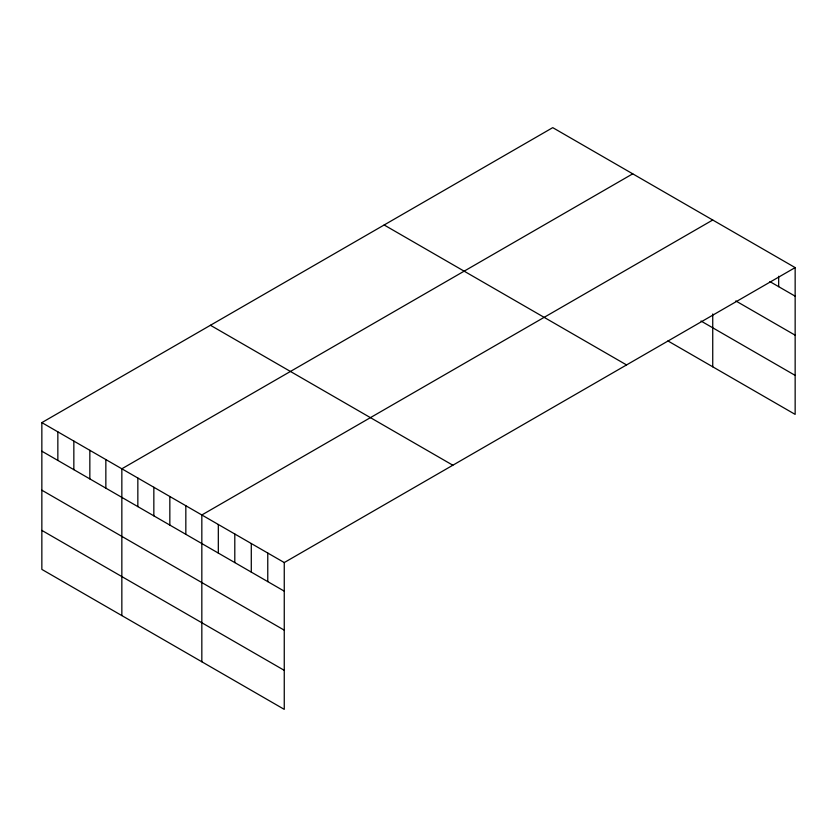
<?xml version="1.0" encoding="UTF-8"?>
<svg xmlns="http://www.w3.org/2000/svg" width="837" height="837" viewBox="0 0 837 837"><rect width="100%" height="100%" fill="white"/><g stroke="black" fill="none" stroke-linecap="round" stroke-linejoin="round"><path stroke-width="1.26" d="M795.15 267.599L284.256 562.558L284.256 709.357L41.85 569.401L41.85 422.612L552.744 127.642L795.15 267.599L795.15 414.388L667.936 340.941M632.741 173.824L121.846 468.793L121.846 615.593M712.737 220.016L201.832 514.975L201.832 661.774M769.873 281.588L795.15 296.172M735.807 300.933L795.15 335.187M700.998 321.021L795.15 375.384M384.152 224.986L626.557 364.932M210.443 325.269L452.848 465.226M41.85 422.612L284.256 562.558M41.85 451.195L284.256 591.142M41.85 490.2L284.256 630.156M41.85 530.396L284.256 670.343M778.672 276.262L778.672 286.662M712.737 313.98L712.737 366.805M267.767 553.037L267.767 581.621M251.288 543.527L251.288 572.11M234.799 534.006L234.799 562.59M218.321 524.496L218.321 553.079M185.835 505.736L185.835 534.32M169.838 496.498L169.838 525.081M153.841 487.27L153.841 515.854M137.843 478.032L137.843 506.615M105.849 459.555L105.849 488.138M89.841 450.316L89.841 478.9M73.844 441.078L73.844 469.662M57.847 431.85L57.847 460.434"/></g></svg>
